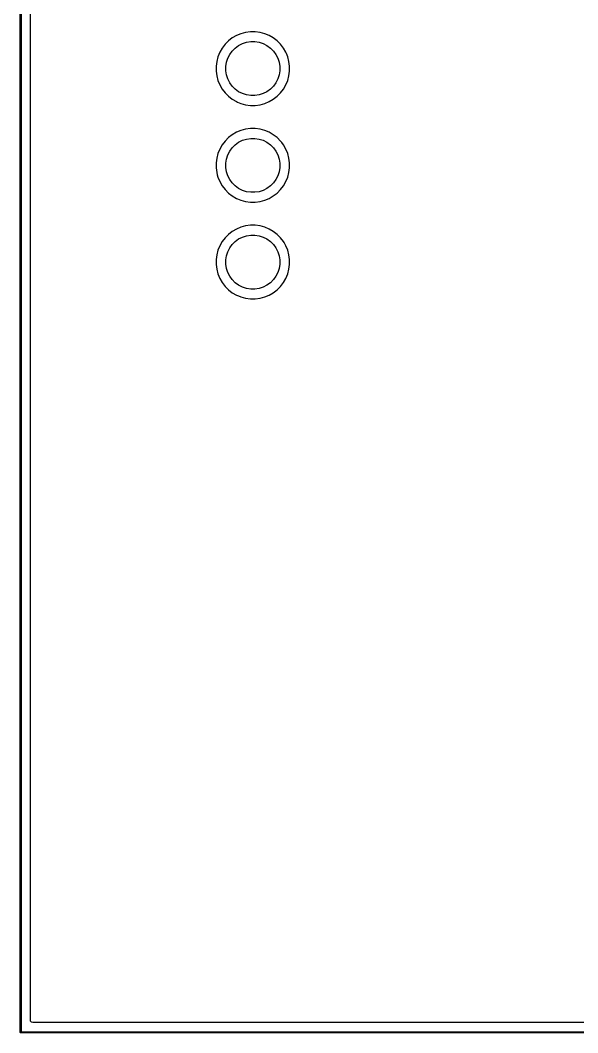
# Model space of a CAD drawing. Extents: x 4.07 to 10.8, y -5 to -0.8.
# Drawn here: x 5.799 to 6.933, y -5.001 to -2.94 of the extents above; entities that cross this region are included whole.
import ezdxf

# ---------------------------------------------------------------- set-up
doc = ezdxf.new("R2010")
doc.units = 0
doc.header["$MEASUREMENT"] = 0
doc.layers.add('BLACK', color=7, linetype='CONTINUOUS')

msp = doc.modelspace()

# ---------------------------------------------------------------- linework, layer by layer
at = {"layer": 'BLACK', "linetype": 'CONTINUOUS'}
for p, q in [((5.799, -5), (5.799, -0.8)), ((5.801, -0.801), (5.801, -4.999)), ((5.8197, -3.0339), (5.8197, -2.7948)), ((6.2574, -2.9653), (6.2479, -2.9678)), ((6.2671, -2.964), (6.2574, -2.9653)), ((6.2769, -2.964), (6.2671, -2.964)), ((6.2671, -2.964), (6.2671, -2.964)), ((6.2671, -2.964), (6.2671, -2.964)), ((6.2866, -2.9653), (6.2769, -2.964)), ((6.2769, -2.964), (6.2769, -2.964)), ((6.2769, -2.964), (6.2769, -2.964)), ((6.2961, -2.9678), (6.2866, -2.9653)), ((6.2226, -2.9825), (6.2156, -2.9894)), ((6.2303, -2.9765), (6.2226, -2.9825)), ((6.2226, -2.9825), (6.2226, -2.9825)), ((6.2388, -2.9716), (6.2303, -2.9765)), ((6.2479, -2.9678), (6.2388, -2.9716)), ((6.2388, -2.9716), (6.2388, -2.9716)), ((6.2509, -2.9879), (6.2591, -2.9853)), ((6.2591, -2.9853), (6.2677, -2.9839)), ((6.2677, -2.9839), (6.2763, -2.9839)), ((6.2763, -2.9839), (6.2849, -2.9853)), ((6.2849, -2.9853), (6.2931, -2.9879)), ((6.3052, -2.9716), (6.2961, -2.9678)), ((6.3137, -2.9765), (6.3052, -2.9716)), ((6.3052, -2.9716), (6.3052, -2.9716)), ((6.3214, -2.9825), (6.3137, -2.9765)), ((6.3284, -2.9894), (6.3214, -2.9825)), ((6.3214, -2.9825), (6.3214, -2.9825)), ((6.2047, -3.0057), (6.201, -3.0147)), ((6.2097, -2.9972), (6.2047, -3.0057)), ((6.2047, -3.0057), (6.2047, -3.0057)), ((6.2156, -2.9894), (6.2097, -2.9972)), ((6.2156, -2.9894), (6.2156, -2.9894)), ((6.225, -3.0101), (6.2301, -3.0031)), ((6.2301, -3.0031), (6.2362, -2.9969)), ((6.2362, -2.9969), (6.2432, -2.9919)), ((6.2432, -2.9919), (6.2509, -2.9879)), ((6.2931, -2.9879), (6.3008, -2.9919)), ((6.3008, -2.9919), (6.3078, -2.9969)), ((6.3078, -2.9969), (6.3139, -3.0031)), ((6.3139, -3.0031), (6.319, -3.0101)), ((6.3343, -2.9972), (6.3284, -2.9894)), ((6.3284, -2.9894), (6.3284, -2.9894)), ((6.3393, -3.0057), (6.3343, -2.9972)), ((6.3403, -3.0083), (6.3393, -3.0057)), ((6.3393, -3.0057), (6.3393, -3.0057)), ((6.343, -3.0147), (6.3403, -3.0083)), ((6.1985, -3.0242), (6.1972, -3.0339)), ((6.201, -3.0147), (6.1985, -3.0242)), ((6.2171, -3.0345), (6.2184, -3.026)), ((6.2184, -3.026), (6.2211, -3.0178)), ((6.2211, -3.0178), (6.225, -3.0101)), ((6.319, -3.0101), (6.3229, -3.0178)), ((6.3229, -3.0178), (6.3256, -3.026)), ((6.3256, -3.026), (6.3269, -3.0345)), ((6.3455, -3.0242), (6.343, -3.0147)), ((6.3468, -3.0339), (6.3455, -3.0242)), ((5.8197, -3.2308), (5.8197, -3.0339)), ((6.1972, -3.0339), (6.1972, -3.0339)), ((6.1972, -3.0339), (6.1972, -3.0438)), ((6.1972, -3.0438), (6.1972, -3.0438)), ((6.1972, -3.0438), (6.1985, -3.0535)), ((6.2171, -3.0432), (6.2171, -3.0345)), ((6.2184, -3.0517), (6.2171, -3.0432)), ((6.3269, -3.0432), (6.3256, -3.0517)), ((6.3269, -3.0345), (6.3269, -3.0432)), ((6.3455, -3.0535), (6.3468, -3.0438)), ((6.3468, -3.0438), (6.3468, -3.0339)), ((6.1985, -3.0535), (6.201, -3.063)), ((6.201, -3.063), (6.2047, -3.072)), ((6.2211, -3.0599), (6.2184, -3.0517)), ((6.225, -3.0676), (6.2211, -3.0599)), ((6.2301, -3.0746), (6.225, -3.0676)), ((6.319, -3.0676), (6.3139, -3.0746)), ((6.3229, -3.0599), (6.319, -3.0676)), ((6.3256, -3.0517), (6.3229, -3.0599)), ((6.3393, -3.072), (6.343, -3.063)), ((6.343, -3.063), (6.3455, -3.0535)), ((6.2047, -3.072), (6.2047, -3.072)), ((6.2047, -3.072), (6.2097, -3.0805)), ((6.2097, -3.0805), (6.2156, -3.0883)), ((6.2156, -3.0883), (6.2156, -3.0883)), ((6.2156, -3.0883), (6.2226, -3.0952)), ((6.2362, -3.0808), (6.2301, -3.0746)), ((6.2432, -3.0858), (6.2362, -3.0808)), ((6.2509, -3.0898), (6.2432, -3.0858)), ((6.2591, -3.0924), (6.2509, -3.0898)), ((6.2931, -3.0898), (6.2849, -3.0924)), ((6.3008, -3.0858), (6.2931, -3.0898)), ((6.3078, -3.0808), (6.3008, -3.0858)), ((6.3139, -3.0746), (6.3078, -3.0808)), ((6.3214, -3.0952), (6.3284, -3.0883)), ((6.3284, -3.0883), (6.3343, -3.0805)), ((6.3343, -3.0805), (6.3393, -3.072)), ((6.2226, -3.0952), (6.2226, -3.0952)), ((6.2226, -3.0952), (6.2303, -3.1012)), ((6.2303, -3.1012), (6.2388, -3.1061)), ((6.2388, -3.1061), (6.2388, -3.1061)), ((6.2388, -3.1061), (6.2409, -3.107)), ((6.2409, -3.107), (6.2479, -3.1099)), ((6.2479, -3.1099), (6.2574, -3.1124)), ((6.2677, -3.0938), (6.2591, -3.0924)), ((6.2763, -3.0938), (6.2677, -3.0938)), ((6.2849, -3.0924), (6.2763, -3.0938)), ((6.2866, -3.1124), (6.2961, -3.1099)), ((6.2961, -3.1099), (6.3052, -3.1061)), ((6.3052, -3.1061), (6.3137, -3.1012)), ((6.3137, -3.1012), (6.3214, -3.0952)), ((6.2574, -3.1124), (6.2671, -3.1137)), ((6.2671, -3.1137), (6.2671, -3.1137)), ((6.2671, -3.1137), (6.2769, -3.1137)), ((6.2769, -3.1137), (6.2866, -3.1124)), ((6.2769, -3.1137), (6.2769, -3.1137)), ((6.2388, -3.1685), (6.2303, -3.1734)), ((6.2479, -3.1647), (6.2388, -3.1685)), ((6.2388, -3.1685), (6.2388, -3.1685)), ((6.2574, -3.1622), (6.2479, -3.1647)), ((6.2671, -3.1609), (6.2574, -3.1622)), ((6.2769, -3.1609), (6.2671, -3.1609)), ((6.2671, -3.1609), (6.2671, -3.1609)), ((6.2671, -3.1609), (6.2671, -3.1609)), ((6.2866, -3.1622), (6.2769, -3.1609)), ((6.2769, -3.1609), (6.2769, -3.1609)), ((6.2769, -3.1609), (6.2769, -3.1609)), ((6.2961, -3.1647), (6.2866, -3.1622)), ((6.3052, -3.1685), (6.2961, -3.1647)), ((6.3052, -3.1685), (6.3052, -3.1685)), ((6.3137, -3.1734), (6.3052, -3.1685)), ((6.2156, -3.1863), (6.2097, -3.194)), ((6.2226, -3.1793), (6.2156, -3.1863)), ((6.2156, -3.1863), (6.2156, -3.1863)), ((6.2303, -3.1734), (6.2226, -3.1793)), ((6.2226, -3.1793), (6.2226, -3.1793)), ((6.2301, -3.1999), (6.2362, -3.1938)), ((6.2362, -3.1938), (6.2432, -3.1887)), ((6.2432, -3.1887), (6.2509, -3.1848)), ((6.2509, -3.1848), (6.2591, -3.1821)), ((6.2591, -3.1821), (6.2677, -3.1808)), ((6.2677, -3.1808), (6.2763, -3.1808)), ((6.2763, -3.1808), (6.2849, -3.1821)), ((6.2849, -3.1821), (6.2931, -3.1848)), ((6.2931, -3.1848), (6.3008, -3.1887)), ((6.3008, -3.1887), (6.3078, -3.1938)), ((6.3078, -3.1938), (6.3139, -3.1999)), ((6.3214, -3.1793), (6.3137, -3.1734)), ((6.3284, -3.1863), (6.3214, -3.1793)), ((6.3214, -3.1793), (6.3214, -3.1793)), ((6.3307, -3.1893), (6.3284, -3.1863)), ((6.3284, -3.1863), (6.3284, -3.1863)), ((6.3343, -3.194), (6.3307, -3.1893)), ((6.201, -3.2116), (6.1985, -3.2211)), ((6.2047, -3.2025), (6.201, -3.2116)), ((6.2097, -3.194), (6.2047, -3.2025)), ((6.2047, -3.2025), (6.2047, -3.2025)), ((6.2211, -3.2146), (6.225, -3.2069)), ((6.225, -3.2069), (6.2301, -3.1999)), ((6.3139, -3.1999), (6.319, -3.2069)), ((6.319, -3.2069), (6.3229, -3.2146)), ((6.3393, -3.2025), (6.3343, -3.194)), ((6.343, -3.2116), (6.3393, -3.2025)), ((6.3455, -3.2211), (6.343, -3.2116)), ((5.8197, -3.4276), (5.8197, -3.2308)), ((6.1985, -3.2211), (6.1972, -3.2308)), ((6.1972, -3.2308), (6.1972, -3.2308)), ((6.1972, -3.2308), (6.1972, -3.2406)), ((6.2171, -3.2314), (6.2184, -3.2228)), ((6.2171, -3.24), (6.2171, -3.2314)), ((6.2184, -3.2228), (6.2211, -3.2146)), ((6.3229, -3.2146), (6.3256, -3.2228)), ((6.3256, -3.2228), (6.3269, -3.2314)), ((6.3269, -3.2314), (6.3269, -3.24)), ((6.3468, -3.2308), (6.3455, -3.2211)), ((6.3468, -3.2406), (6.3468, -3.2308)), ((6.1972, -3.2406), (6.1972, -3.2406)), ((6.1972, -3.2406), (6.1985, -3.2503)), ((6.1985, -3.2503), (6.1985, -3.2503)), ((6.1985, -3.2503), (6.1997, -3.2551)), ((6.1997, -3.2551), (6.201, -3.2598)), ((6.2184, -3.2486), (6.2171, -3.24)), ((6.2211, -3.2568), (6.2184, -3.2486)), ((6.3256, -3.2486), (6.3229, -3.2568)), ((6.3269, -3.24), (6.3256, -3.2486)), ((6.343, -3.2598), (6.3455, -3.2503)), ((6.3455, -3.2503), (6.3468, -3.2406)), ((6.201, -3.2598), (6.2047, -3.2689)), ((6.2047, -3.2689), (6.2047, -3.2689)), ((6.2047, -3.2689), (6.2097, -3.2774)), ((6.225, -3.2645), (6.2211, -3.2568)), ((6.2301, -3.2715), (6.225, -3.2645)), ((6.2362, -3.2776), (6.2301, -3.2715)), ((6.3139, -3.2715), (6.3078, -3.2776)), ((6.319, -3.2645), (6.3139, -3.2715)), ((6.3229, -3.2568), (6.319, -3.2645)), ((6.3343, -3.2774), (6.3393, -3.2689)), ((6.3393, -3.2689), (6.343, -3.2598)), ((6.2097, -3.2774), (6.2156, -3.2851)), ((6.2156, -3.2851), (6.2156, -3.2851)), ((6.2156, -3.2851), (6.2226, -3.2921)), ((6.2226, -3.2921), (6.2226, -3.2921)), ((6.2226, -3.2921), (6.2303, -3.298)), ((6.2432, -3.2827), (6.2362, -3.2776)), ((6.2509, -3.2866), (6.2432, -3.2827)), ((6.2591, -3.2893), (6.2509, -3.2866)), ((6.2677, -3.2906), (6.2591, -3.2893)), ((6.2763, -3.2906), (6.2677, -3.2906)), ((6.2849, -3.2893), (6.2763, -3.2906)), ((6.2931, -3.2866), (6.2849, -3.2893)), ((6.3008, -3.2827), (6.2931, -3.2866)), ((6.3078, -3.2776), (6.3008, -3.2827)), ((6.3137, -3.298), (6.3214, -3.2921)), ((6.3214, -3.2921), (6.3284, -3.2851)), ((6.3284, -3.2851), (6.3343, -3.2774)), ((6.2303, -3.298), (6.2388, -3.303)), ((6.2388, -3.303), (6.2388, -3.303)), ((6.2388, -3.303), (6.2408, -3.3038)), ((6.2408, -3.3038), (6.2479, -3.3067)), ((6.2479, -3.3067), (6.2574, -3.3092)), ((6.2574, -3.3092), (6.2671, -3.3105)), ((6.2671, -3.3105), (6.2671, -3.3105)), ((6.2671, -3.3105), (6.2769, -3.3105)), ((6.2769, -3.3105), (6.2866, -3.3092)), ((6.2769, -3.3105), (6.2769, -3.3105)), ((6.2866, -3.3092), (6.2961, -3.3067)), ((6.2961, -3.3067), (6.3052, -3.303)), ((6.3052, -3.303), (6.3137, -3.298)), ((6.2671, -3.3577), (6.2574, -3.359)), ((6.2769, -3.3577), (6.2671, -3.3577)), ((6.2671, -3.3577), (6.2671, -3.3577)), ((6.2671, -3.3577), (6.2671, -3.3577)), ((6.2866, -3.359), (6.2769, -3.3577)), ((6.2769, -3.3577), (6.2769, -3.3577)), ((6.2769, -3.3577), (6.2769, -3.3577)), ((6.2226, -3.3762), (6.2156, -3.3831)), ((6.2303, -3.3702), (6.2226, -3.3762)), ((6.2226, -3.3762), (6.2226, -3.3762)), ((6.2388, -3.3653), (6.2303, -3.3702)), ((6.2479, -3.3615), (6.2388, -3.3653)), ((6.2388, -3.3653), (6.2388, -3.3653)), ((6.2574, -3.359), (6.2479, -3.3615)), ((6.2509, -3.3816), (6.2591, -3.379)), ((6.2591, -3.379), (6.2677, -3.3776)), ((6.2677, -3.3776), (6.2763, -3.3776)), ((6.2763, -3.3776), (6.2849, -3.379)), ((6.2849, -3.379), (6.2931, -3.3816)), ((6.2961, -3.3615), (6.2866, -3.359)), ((6.3052, -3.3653), (6.2961, -3.3615)), ((6.3137, -3.3702), (6.3052, -3.3653)), ((6.3052, -3.3653), (6.3052, -3.3653)), ((6.3214, -3.3762), (6.3137, -3.3702)), ((6.3284, -3.3831), (6.3214, -3.3762)), ((6.3214, -3.3762), (6.3214, -3.3762)), ((6.2047, -3.3994), (6.201, -3.4084)), ((6.2097, -3.3909), (6.2047, -3.3994)), ((6.2047, -3.3994), (6.2047, -3.3994)), ((6.2156, -3.3831), (6.2097, -3.3909)), ((6.2156, -3.3831), (6.2156, -3.3831)), ((6.225, -3.4038), (6.2301, -3.3968)), ((6.2301, -3.3968), (6.2362, -3.3906)), ((6.2362, -3.3906), (6.2432, -3.3856)), ((6.2432, -3.3856), (6.2509, -3.3816)), ((6.2931, -3.3816), (6.3008, -3.3856)), ((6.3008, -3.3856), (6.3078, -3.3906)), ((6.3078, -3.3906), (6.3139, -3.3968)), ((6.3139, -3.3968), (6.319, -3.4038)), ((6.3343, -3.3909), (6.3284, -3.3831)), ((6.3284, -3.3831), (6.3284, -3.3831)), ((6.3356, -3.393), (6.3343, -3.3909)), ((6.3393, -3.3994), (6.3356, -3.393)), ((6.343, -3.4084), (6.3393, -3.3994)), ((6.1985, -3.4179), (6.1972, -3.4276)), ((6.201, -3.4084), (6.1985, -3.4179)), ((6.2171, -3.4282), (6.2184, -3.4197)), ((6.2184, -3.4197), (6.2211, -3.4115)), ((6.2211, -3.4115), (6.225, -3.4038)), ((6.319, -3.4038), (6.3229, -3.4115)), ((6.3229, -3.4115), (6.3256, -3.4197)), ((6.3256, -3.4197), (6.3269, -3.4282)), ((6.3455, -3.4179), (6.343, -3.4084)), ((6.3468, -3.4276), (6.3455, -3.4179)), ((5.8197, -4.9754), (5.8197, -3.4276)), ((6.1972, -3.4276), (6.1972, -3.4276)), ((6.1972, -3.4276), (6.1972, -3.4375)), ((6.1972, -3.4375), (6.1972, -3.4375)), ((6.1972, -3.4375), (6.1985, -3.4472)), ((6.2171, -3.4369), (6.2171, -3.4282)), ((6.2184, -3.4454), (6.2171, -3.4369)), ((6.3269, -3.4369), (6.3256, -3.4454)), ((6.3269, -3.4282), (6.3269, -3.4369)), ((6.3455, -3.4472), (6.3468, -3.4375)), ((6.3468, -3.4375), (6.3468, -3.4276)), ((6.1985, -3.4472), (6.201, -3.4567)), ((6.201, -3.4567), (6.2047, -3.4657)), ((6.2211, -3.4536), (6.2184, -3.4454)), ((6.225, -3.4614), (6.2211, -3.4536)), ((6.2301, -3.4683), (6.225, -3.4614)), ((6.319, -3.4614), (6.3139, -3.4683)), ((6.3229, -3.4536), (6.319, -3.4614)), ((6.3256, -3.4454), (6.3229, -3.4536)), ((6.3393, -3.4657), (6.343, -3.4567)), ((6.343, -3.4567), (6.3455, -3.4472)), ((6.2047, -3.4657), (6.2047, -3.4657)), ((6.2047, -3.4657), (6.2097, -3.4742)), ((6.2097, -3.4742), (6.2156, -3.482)), ((6.2156, -3.482), (6.2156, -3.482)), ((6.2156, -3.482), (6.2226, -3.4889)), ((6.2362, -3.4745), (6.2301, -3.4683)), ((6.2432, -3.4795), (6.2362, -3.4745)), ((6.2509, -3.4835), (6.2432, -3.4795)), ((6.3008, -3.4795), (6.2931, -3.4835)), ((6.3078, -3.4745), (6.3008, -3.4795)), ((6.3139, -3.4683), (6.3078, -3.4745)), ((6.3214, -3.4889), (6.3284, -3.482)), ((6.3284, -3.482), (6.3343, -3.4742)), ((6.3343, -3.4742), (6.3393, -3.4657)), ((6.2226, -3.4889), (6.2226, -3.4889)), ((6.2226, -3.4889), (6.2303, -3.4949)), ((6.2303, -3.4949), (6.2388, -3.4998)), ((6.2388, -3.4998), (6.2388, -3.4998)), ((6.2388, -3.4998), (6.2427, -3.5014)), ((6.2427, -3.5014), (6.2479, -3.5036)), ((6.2591, -3.4861), (6.2509, -3.4835)), ((6.2677, -3.4875), (6.2591, -3.4861)), ((6.2763, -3.4875), (6.2677, -3.4875)), ((6.2849, -3.4861), (6.2763, -3.4875)), ((6.2931, -3.4835), (6.2849, -3.4861)), ((6.2961, -3.5036), (6.3052, -3.4998)), ((6.3052, -3.4998), (6.3137, -3.4949)), ((6.3137, -3.4949), (6.3214, -3.4889)), ((6.2479, -3.5036), (6.2574, -3.5061)), ((6.2574, -3.5061), (6.2671, -3.5074)), ((6.2671, -3.5074), (6.2671, -3.5074)), ((6.2671, -3.5074), (6.2769, -3.5074)), ((6.2769, -3.5074), (6.2866, -3.5061)), ((6.2769, -3.5074), (6.2769, -3.5074)), ((6.2866, -3.5061), (6.2961, -3.5036)), ((5.8201, -4.9774), (5.8197, -4.9754)), ((5.8219, -4.9795), (5.8201, -4.9774)), ((5.8246, -4.9803), (5.8219, -4.9795)), ((10.7754, -4.9803), (5.8246, -4.9803)), ((5.7991, -5.0004), (5.799, -5)), ((5.7996, -5.0009), (5.7991, -5.0004)), ((5.8, -5.001), (5.7996, -5.0009)), ((10.8, -5.001), (5.8, -5.001)), ((5.801, -4.999), (10.799, -4.999))]:
    msp.add_line(p, q, dxfattribs=at)

doc.saveas('drawing.dxf')
